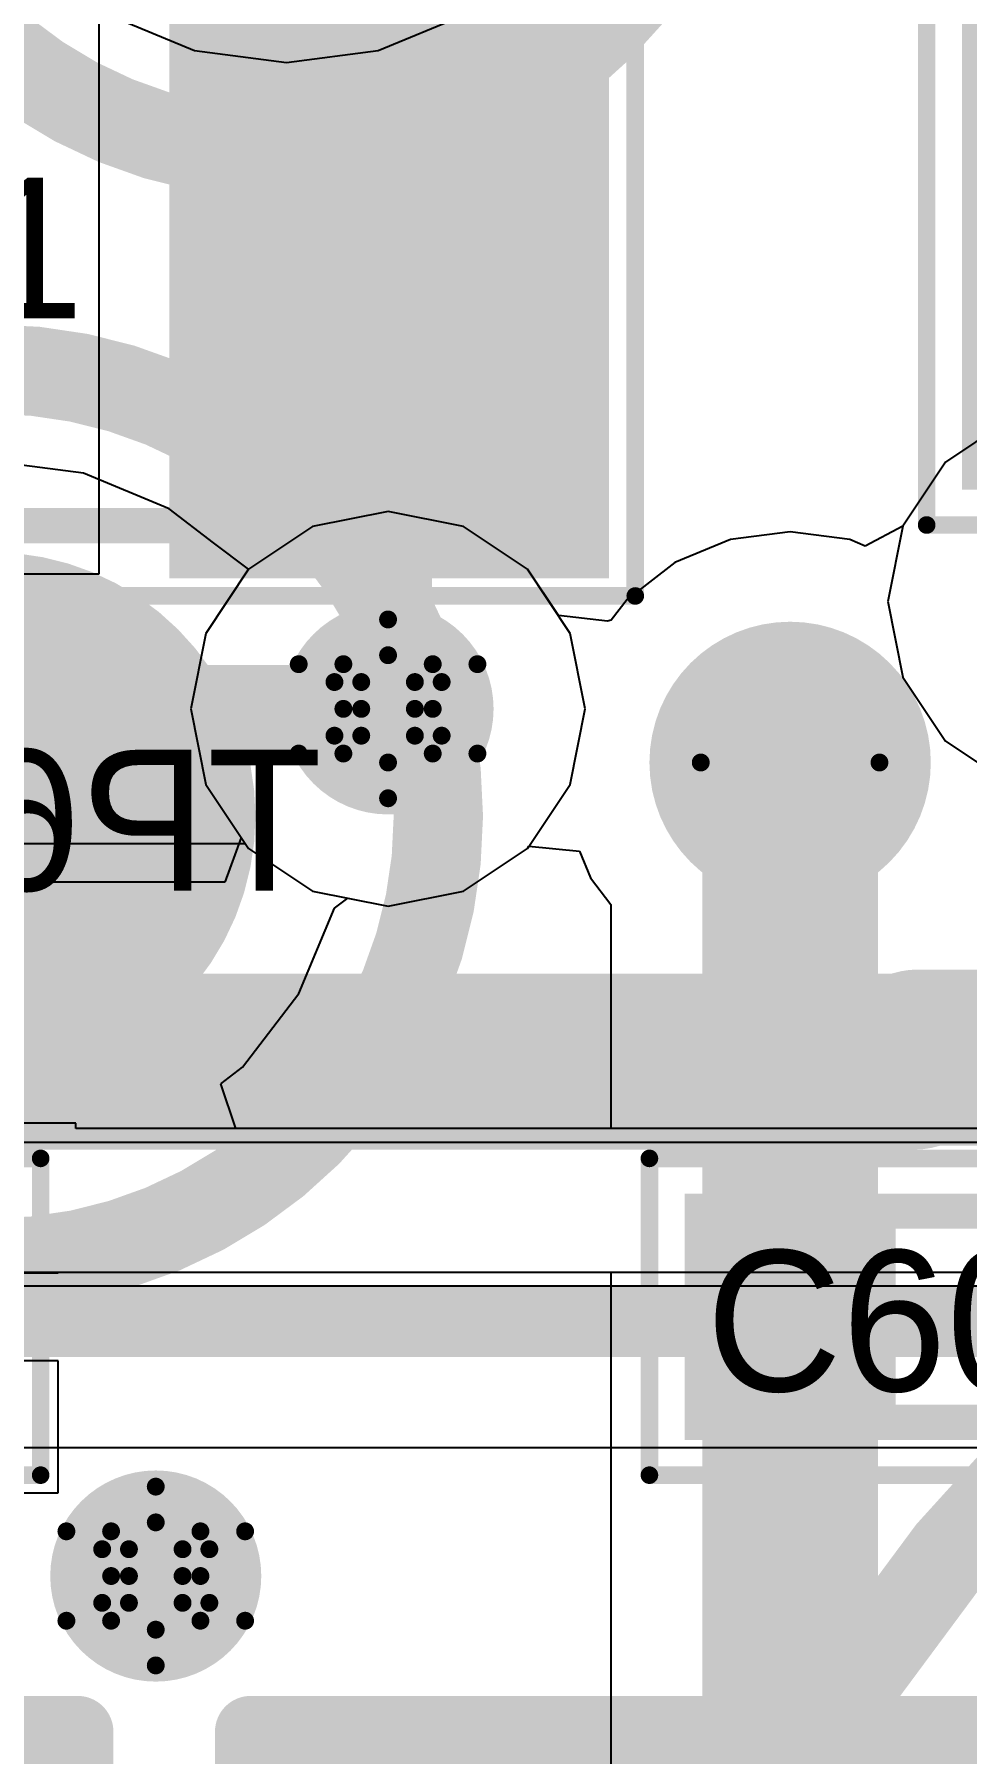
# Model space of a CAD drawing. Header units: millimetres. Extents: x 5 to 399, y 5 to 287.
# Drawn here: x 219.731 to 222.381, y 120.839 to 125.724 of the extents above; entities that cross this region are included whole.
import ezdxf

# ---------------------------------------------------------------- set-up
doc = ezdxf.new("R2010")
doc.units = ezdxf.units.MM
for name, color, linetype in [('BottomLayer', 5, 'Continuous'), ('BottomOverlay', 54, 'Continuous'), ('BottomPaste', 16, 'Continuous'), ('BottomSolder', 6, 'Continuous'), ('DrillDrawing', 1, 'Continuous'), ('DrillGuide', 244, 'Continuous'), ('Mechanical13', 56, 'Continuous'), ('Mechanical7', 56, 'Continuous'), ('MidLayer1', 16, 'Continuous'), ('MidLayer2', 76, 'Continuous'), ('MultiLayer', 9, 'Continuous'), ('TopLayer', 1, 'Continuous'), ('TopOverlay', 2, 'Continuous'), ('TopPaste', 8, 'Continuous'), ('TopSolder', 216, 'Continuous'), ('ViaHoleLayer', 16, 'Continuous')]:
    doc.layers.add(name, color=color, linetype=linetype)

# ---------------------------------------------------------------- blocks, each defined once
blk = doc.blocks.new('TP1_5MM_B_104')
at = {"layer": 'BottomLayer', "const_width": 0.75}
blk.add_lwpolyline([(-0.375, 0, 1), (0.375, 0, 1)], format="xyb", close=True, dxfattribs=at)
at = {"layer": 'BottomOverlay'}
for points, const_width in [([(1.27, 0, 1), (-1.27, 0, 1)], 0.254), ([(-1.3335, 0, 1), (-1.2065, 0, 1)], 0.127), ([(1.2065, 0, 1), (1.3335, 0, 1)], 0.127)]:
    blk.add_lwpolyline(points, format="xyb", close=True, dxfattribs=dict(at, const_width=const_width))
at = {"layer": 'BottomPaste', "const_width": 0.75}
blk.add_lwpolyline([(-0.375, 0, 1), (0.375, 0, 1)], format="xyb", close=True, dxfattribs=at)
at = {"layer": 'BottomSolder', "const_width": 0.75}
blk.add_lwpolyline([(-0.375, 0, 1), (0.375, 0, 1)], format="xyb", close=True, dxfattribs=at)
blk = doc.blocks.new('TP1_5MM_B_105')
at = {"layer": 'BottomLayer', "const_width": 0.75}
blk.add_lwpolyline([(-0.375, 0, 1), (0.375, 0, 1)], format="xyb", close=True, dxfattribs=at)
at = {"layer": 'BottomOverlay'}
for points, const_width in [([(1.27, 0, 1), (-1.27, 0, 1)], 0.254), ([(-1.3335, 0, 1), (-1.2065, 0, 1)], 0.127), ([(1.2065, 0, 1), (1.3335, 0, 1)], 0.127)]:
    blk.add_lwpolyline(points, format="xyb", close=True, dxfattribs=dict(at, const_width=const_width))
at = {"layer": 'BottomPaste', "const_width": 0.75}
blk.add_lwpolyline([(-0.375, 0, 1), (0.375, 0, 1)], format="xyb", close=True, dxfattribs=at)
at = {"layer": 'BottomSolder', "const_width": 0.75}
blk.add_lwpolyline([(-0.375, 0, 1), (0.375, 0, 1)], format="xyb", close=True, dxfattribs=at)
blk = doc.blocks.new('CON_THT_3P_MTA_100_170')
at = {"layer": 'TopOverlay', "const_width": 0.2032}
for points in [[(1.524, 3.175), (1.524, -2.54)], [(1.524, -2.54), (-6.604, -2.54)]]:
    blk.add_lwpolyline(points, dxfattribs=at)
at = {"layer": 'TopOverlay', "const_width": 0.1016}
blk.add_lwpolyline([(1.4732, -2.54, 1), (1.5748, -2.54, 1)], format="xyb", close=True, dxfattribs=at)
blk.add_lwpolyline([(1.4732, -2.54, 1), (1.5748, -2.54, 1)], format="xyb", close=True, dxfattribs=at)
blk = doc.blocks.new('CON_THT_3P_MTA_100_171')
at = {"layer": 'TopOverlay', "const_width": 0.2032}
for points in [[(-6.604, 3.175), (-6.604, -2.54)], [(1.524, -2.54), (-6.604, -2.54)]]:
    blk.add_lwpolyline(points, dxfattribs=at)
at = {"layer": 'TopOverlay', "const_width": 0.1016}
blk.add_lwpolyline([(-6.6548, -2.54, 1), (-6.5532, -2.54, 1)], format="xyb", close=True, dxfattribs=at)
blk.add_lwpolyline([(-6.6548, -2.54, 1), (-6.5532, -2.54, 1)], format="xyb", close=True, dxfattribs=at)
blk = doc.blocks.new('0402_R_188')
at = {"layer": 'Mechanical13', "const_width": 0.1}
for points in [[(-0.55, 0.3), (0.55, 0.3)], [(-0.55, 0.3), (-0.55, -0.3)], [(0.55, 0.3), (0.55, -0.3)], [(-0.55, -0.3), (0.55, -0.3)]]:
    blk.add_lwpolyline(points, dxfattribs=at)
at = {"layer": 'Mechanical13', "const_width": 0.05}
for points in [[(-0.575, 0.3, 1), (-0.525, 0.3, 1)], [(-0.575, 0.3, 1), (-0.525, 0.3, 1)], [(0.525, 0.3, 1), (0.575, 0.3, 1)], [(0.525, 0.3, 1), (0.575, 0.3, 1)], [(-0.575, -0.3, 1), (-0.525, -0.3, 1)], [(-0.575, -0.3, 1), (-0.525, -0.3, 1)], [(0.525, -0.3, 1), (0.575, -0.3, 1)], [(0.525, -0.3, 1), (0.575, -0.3, 1)]]:
    blk.add_lwpolyline(points, format="xyb", close=True, dxfattribs=at)
at = {"layer": 'TopLayer'}
for points in [[(-0.25, -0.3), (-0.25, 0.3), (-0.75, -0.3), (-0.75, 0.3)], [(0.75, -0.3), (0.75, 0.3), (0.25, -0.3), (0.25, 0.3)]]:
    blk.add_solid(points, dxfattribs=at)
at = {"layer": 'TopOverlay', "const_width": 0.05}
for points in [[(-0.9, 0.45), (0.9, 0.45)], [(-0.9, 0.45), (-0.9, -0.45)], [(0.9, 0.45), (0.9, -0.45)], [(-0.9, -0.45), (0.9, -0.45)]]:
    blk.add_lwpolyline(points, dxfattribs=at)
at = {"layer": 'TopOverlay', "const_width": 0.025}
for points in [[(-0.9125, 0.45, 1), (-0.8875, 0.45, 1)], [(-0.9125, 0.45, 1), (-0.8875, 0.45, 1)], [(0.8875, 0.45, 1), (0.9125, 0.45, 1)], [(0.8875, 0.45, 1), (0.9125, 0.45, 1)], [(-0.9125, -0.45, 1), (-0.8875, -0.45, 1)], [(-0.9125, -0.45, 1), (-0.8875, -0.45, 1)], [(0.8875, -0.45, 1), (0.9125, -0.45, 1)], [(0.8875, -0.45, 1), (0.9125, -0.45, 1)]]:
    blk.add_lwpolyline(points, format="xyb", close=True, dxfattribs=at)
at = {"layer": 'TopPaste'}
for points in [[(-0.25, -0.3), (-0.25, 0.3), (-0.75, -0.3), (-0.75, 0.3)], [(0.75, -0.3), (0.75, 0.3), (0.25, -0.3), (0.25, 0.3)]]:
    blk.add_solid(points, dxfattribs=at)
at = {"layer": 'TopSolder'}
for points in [[(-0.2, -0.35), (-0.2, 0.35), (-0.8, -0.35), (-0.8, 0.35)], [(0.8, -0.35), (0.8, 0.35), (0.2, -0.35), (0.2, 0.35)]]:
    blk.add_solid(points, dxfattribs=at)
blk = doc.blocks.new('1206_R_191')
at = {"layer": 'Mechanical13', "const_width": 0.1}
for points in [[(1.6002, 0.8002), (-1.5998, 0.8002)], [(-1.5998, 0.8002), (-1.5998, -0.7999)], [(1.6002, 0.8002), (1.6002, -0.7999)], [(1.6002, -0.7999), (-1.5998, -0.7999)]]:
    blk.add_lwpolyline(points, dxfattribs=at)
at = {"layer": 'Mechanical13', "const_width": 0.05}
for points in [[(-1.6248, 0.8002, 1), (-1.5748, 0.8002, 1)], [(-1.6248, 0.8002, 1), (-1.5748, 0.8002, 1)], [(1.5752, 0.8002, 1), (1.6252, 0.8002, 1)], [(1.5752, 0.8002, 1), (1.6252, 0.8002, 1)], [(-1.6248, -0.7999, 1), (-1.5748, -0.7999, 1)], [(-1.6248, -0.7999, 1), (-1.5748, -0.7999, 1)], [(1.5752, -0.7999, 1), (1.6252, -0.7999, 1)], [(1.5752, -0.7999, 1), (1.6252, -0.7999, 1)]]:
    blk.add_lwpolyline(points, format="xyb", close=True, dxfattribs=at)
at = {"layer": 'TopLayer'}
for points in [[(-0.925, -0.9), (-0.925, 0.9), (-2.075, -0.9), (-2.075, 0.9)], [(2.075, -0.9), (2.075, 0.9), (0.925, -0.9), (0.925, 0.9)]]:
    blk.add_solid(points, dxfattribs=at)
at = {"layer": 'TopOverlay', "const_width": 0.05}
for points in [[(-2.2, 1), (-2.2, -1)], [(2.175, 1), (-2.2, 1)], [(2.175, 1), (2.175, -1)], [(2.175, -1), (-2.2, -1)]]:
    blk.add_lwpolyline(points, dxfattribs=at)
at = {"layer": 'TopOverlay', "const_width": 0.025}
for points in [[(-2.2125, 1, 1), (-2.1875, 1, 1)], [(-2.2125, 1, 1), (-2.1875, 1, 1)], [(2.1625, 1, 1), (2.1875, 1, 1)], [(2.1625, 1, 1), (2.1875, 1, 1)], [(-2.2125, -1, 1), (-2.1875, -1, 1)], [(-2.2125, -1, 1), (-2.1875, -1, 1)], [(2.1625, -1, 1), (2.1875, -1, 1)], [(2.1625, -1, 1), (2.1875, -1, 1)]]:
    blk.add_lwpolyline(points, format="xyb", close=True, dxfattribs=at)
at = {"layer": 'TopPaste'}
for points in [[(-0.925, -0.9), (-0.925, 0.9), (-2.075, -0.9), (-2.075, 0.9)], [(2.075, -0.9), (2.075, 0.9), (0.925, -0.9), (0.925, 0.9)]]:
    blk.add_solid(points, dxfattribs=at)
at = {"layer": 'TopSolder'}
for points in [[(-0.875, -0.95), (-0.875, 0.95), (-2.125, -0.95), (-2.125, 0.95)], [(2.125, -0.95), (2.125, 0.95), (0.875, -0.95), (0.875, 0.95)]]:
    blk.add_solid(points, dxfattribs=at)
blk = doc.blocks.new('0402___225')
at = {"layer": 'Mechanical13', "const_width": 0.1}
for points in [[(-0.55, 0.3), (0.55, 0.3)], [(-0.55, -0.3), (-0.55, 0.3)], [(0.55, -0.3), (0.55, 0.3)], [(-0.55, -0.3), (0.55, -0.3)]]:
    blk.add_lwpolyline(points, dxfattribs=at)
at = {"layer": 'Mechanical13', "const_width": 0.05}
for points in [[(-0.575, 0.3, 1), (-0.525, 0.3, 1)], [(-0.575, 0.3, 1), (-0.525, 0.3, 1)], [(0.525, 0.3, 1), (0.575, 0.3, 1)], [(0.525, 0.3, 1), (0.575, 0.3, 1)], [(-0.575, -0.3, 1), (-0.525, -0.3, 1)], [(-0.575, -0.3, 1), (-0.525, -0.3, 1)], [(0.525, -0.3, 1), (0.575, -0.3, 1)], [(0.525, -0.3, 1), (0.575, -0.3, 1)]]:
    blk.add_lwpolyline(points, format="xyb", close=True, dxfattribs=at)
at = {"layer": 'TopLayer'}
for points in [[(-0.25, -0.3), (-0.25, 0.3), (-0.75, -0.3), (-0.75, 0.3)], [(0.75, -0.3), (0.75, 0.3), (0.25, -0.3), (0.25, 0.3)]]:
    blk.add_solid(points, dxfattribs=at)
at = {"layer": 'TopOverlay', "const_width": 0.05}
for points in [[(-0.9, -0.45), (-0.9, 0.45)], [(-0.9, 0.45), (0.9, 0.45)], [(0.9, -0.45), (0.9, 0.45)], [(-0.9, -0.45), (0.9, -0.45)]]:
    blk.add_lwpolyline(points, dxfattribs=at)
at = {"layer": 'TopOverlay', "const_width": 0.025}
for points in [[(-0.9125, 0.45, 1), (-0.8875, 0.45, 1)], [(-0.9125, 0.45, 1), (-0.8875, 0.45, 1)], [(0.8875, 0.45, 1), (0.9125, 0.45, 1)], [(0.8875, 0.45, 1), (0.9125, 0.45, 1)], [(-0.9125, -0.45, 1), (-0.8875, -0.45, 1)], [(-0.9125, -0.45, 1), (-0.8875, -0.45, 1)], [(0.8875, -0.45, 1), (0.9125, -0.45, 1)], [(0.8875, -0.45, 1), (0.9125, -0.45, 1)]]:
    blk.add_lwpolyline(points, format="xyb", close=True, dxfattribs=at)
at = {"layer": 'TopPaste'}
for points in [[(-0.25, -0.3), (-0.25, 0.3), (-0.75, -0.3), (-0.75, 0.3)], [(0.75, -0.3), (0.75, 0.3), (0.25, -0.3), (0.25, 0.3)]]:
    blk.add_solid(points, dxfattribs=at)
at = {"layer": 'TopSolder'}
for points in [[(-0.2, -0.35), (-0.2, 0.35), (-0.8, -0.35), (-0.8, 0.35)], [(0.8, -0.35), (0.8, 0.35), (0.2, -0.35), (0.2, 0.35)]]:
    blk.add_solid(points, dxfattribs=at)
blk = doc.blocks.new('0402___301')
at = {"layer": 'Mechanical13', "const_width": 0.1}
for points in [[(-0.55, 0.3), (0.55, 0.3)], [(-0.55, -0.3), (-0.55, 0.3)], [(0.55, -0.3), (0.55, 0.3)], [(-0.55, -0.3), (0.55, -0.3)]]:
    blk.add_lwpolyline(points, dxfattribs=at)
at = {"layer": 'Mechanical13', "const_width": 0.05}
for points in [[(-0.575, 0.3, 1), (-0.525, 0.3, 1)], [(-0.575, 0.3, 1), (-0.525, 0.3, 1)], [(0.525, 0.3, 1), (0.575, 0.3, 1)], [(0.525, 0.3, 1), (0.575, 0.3, 1)], [(-0.575, -0.3, 1), (-0.525, -0.3, 1)], [(-0.575, -0.3, 1), (-0.525, -0.3, 1)], [(0.525, -0.3, 1), (0.575, -0.3, 1)], [(0.525, -0.3, 1), (0.575, -0.3, 1)]]:
    blk.add_lwpolyline(points, format="xyb", close=True, dxfattribs=at)
at = {"layer": 'TopLayer'}
for points in [[(-0.25, -0.3), (-0.25, 0.3), (-0.75, -0.3), (-0.75, 0.3)], [(0.75, -0.3), (0.75, 0.3), (0.25, -0.3), (0.25, 0.3)]]:
    blk.add_solid(points, dxfattribs=at)
at = {"layer": 'TopOverlay', "const_width": 0.05}
for points in [[(-0.9, -0.45), (-0.9, 0.45)], [(-0.9, 0.45), (0.9, 0.45)], [(0.9, -0.45), (0.9, 0.45)], [(-0.9, -0.45), (0.9, -0.45)]]:
    blk.add_lwpolyline(points, dxfattribs=at)
at = {"layer": 'TopOverlay', "const_width": 0.025}
for points in [[(-0.9125, 0.45, 1), (-0.8875, 0.45, 1)], [(-0.9125, 0.45, 1), (-0.8875, 0.45, 1)], [(0.8875, 0.45, 1), (0.9125, 0.45, 1)], [(0.8875, 0.45, 1), (0.9125, 0.45, 1)], [(-0.9125, -0.45, 1), (-0.8875, -0.45, 1)], [(-0.9125, -0.45, 1), (-0.8875, -0.45, 1)], [(0.8875, -0.45, 1), (0.9125, -0.45, 1)], [(0.8875, -0.45, 1), (0.9125, -0.45, 1)]]:
    blk.add_lwpolyline(points, format="xyb", close=True, dxfattribs=at)
at = {"layer": 'TopPaste'}
for points in [[(-0.25, -0.3), (-0.25, 0.3), (-0.75, -0.3), (-0.75, 0.3)], [(0.75, -0.3), (0.75, 0.3), (0.25, -0.3), (0.25, 0.3)]]:
    blk.add_solid(points, dxfattribs=at)
at = {"layer": 'TopSolder'}
for points in [[(-0.2, -0.35), (-0.2, 0.35), (-0.8, -0.35), (-0.8, 0.35)], [(0.8, -0.35), (0.8, 0.35), (0.2, -0.35), (0.2, 0.35)]]:
    blk.add_solid(points, dxfattribs=at)

msp = doc.modelspace()

# ---------------------------------------------------------------- linework, layer by layer
at = {"layer": 'BottomLayer'}
for p, q in [((219.9433, 125.7791), (220.1865, 125.6783)), ((220.7086, 125.6783), (220.9519, 125.7791)), ((220.1865, 125.6783), (220.4476, 125.644)), ((220.4476, 125.644), (220.7086, 125.6783)), ((222.503, 124.6307), (222.3211, 124.5091)), ((219.8704, 124.4773), (219.6094, 124.5116)), ((220.1137, 124.3765), (219.8704, 124.4773)), ((222.3211, 124.5091), (222.1995, 124.3272)), ((220.2406, 124.2791), (220.1137, 124.3765)), ((220.7364, 124.3686), (220.5218, 124.3259)), ((220.951, 124.3259), (220.7364, 124.3686)), ((220.5218, 124.3259), (220.3399, 124.2043)), ((221.1329, 124.2043), (220.951, 124.3259)), ((222.1995, 124.3272), (222.1568, 124.1126)), ((220.3399, 124.2043), (220.2406, 124.2791)), ((221.2545, 124.0224), (221.1329, 124.2043)), ((222.1568, 124.1126), (222.1995, 123.898)), ((221.2972, 123.8078), (221.2545, 124.0224)), ((222.1995, 123.898), (222.3211, 123.7161)), ((221.2545, 123.5932), (221.2972, 123.8078)), ((222.3211, 123.7161), (222.503, 123.5945)), ((221.1329, 123.4113), (221.2545, 123.5932)), ((220.951, 123.2897), (221.1329, 123.4113)), ((220.4829, 122.9987), (220.5837, 123.2419)), ((220.5837, 123.2419), (220.6224, 123.2697)), ((220.6224, 123.2697), (220.7364, 123.247)), ((220.7364, 123.247), (220.951, 123.2897)), ((220.3226, 122.7898), (220.4829, 122.9987)), ((220.2609, 122.7424), (220.3226, 122.7898)), ((220.304, 122.6154), (220.2609, 122.7424)), ((223.6692, 122.6154), (220.304, 122.6154)), ((216.1737, 122.2076), (224.1926, 122.2076))]:
    msp.add_line(p, q, dxfattribs=at)
for points, const_width in [([(220.5864, 123.8078, 1), (220.8864, 123.8078, 1)], 0.3), ([(221.6794, 123.6554, 1), (222.0794, 123.6554, 1)], 0.4), ([(219.8642, 123.8078, 1), (219.9642, 123.8078, 1)], 0.1), ([(219.8642, 123.8078, 1), (219.9642, 123.8078, 1)], 0.1), ([(220.6864, 123.8078, 1), (220.7864, 123.8078, 1)], 0.1), ([(219.926, 121.344, 1), (220.226, 121.344, 1)], 0.3)]:
    msp.add_lwpolyline(points, format="xyb", close=True, dxfattribs=dict(at, const_width=const_width))
at = {"layer": 'BottomLayer', "const_width": 0.2}
for points in [[(219.6094, 123.503), (219.9142, 123.8078)], [(219.9142, 123.8078), (220.7364, 123.8078)]]:
    msp.add_lwpolyline(points, dxfattribs=at)
at = {"layer": 'DrillDrawing', "const_width": 0.0508}
for points in [[(220.6094, 123.9348), (220.7364, 124.0618)], [(220.7364, 124.0618), (220.8634, 123.9348)], [(220.6602, 123.884), (220.7364, 123.9602)], [(220.7364, 123.9602), (220.8126, 123.884)], [(220.4824, 123.9348), (220.6094, 123.8078)], [(220.4824, 123.9348), (220.6094, 123.9348)], [(220.8634, 123.9348), (220.9904, 123.9348)], [(220.8634, 123.8078), (220.9904, 123.9348)], [(220.584, 123.884), (220.6602, 123.8078)], [(220.584, 123.884), (220.6602, 123.884)], [(220.8126, 123.884), (220.8888, 123.884)], [(220.8126, 123.8078), (220.8888, 123.884)], [(220.4824, 123.6808), (220.6094, 123.8078)], [(220.584, 123.7316), (220.6602, 123.8078)], [(220.8126, 123.8078), (220.8888, 123.7316)], [(220.8634, 123.8078), (220.9904, 123.6808)], [(220.584, 123.7316), (220.6602, 123.7316)], [(220.6602, 123.7316), (220.7364, 123.6554)], [(220.7364, 123.6554), (220.8126, 123.7316)], [(220.8126, 123.7316), (220.8888, 123.7316)], [(220.4824, 123.6808), (220.6094, 123.6808)], [(220.6094, 123.6808), (220.7364, 123.5538)], [(220.7364, 123.5538), (220.8634, 123.6808)], [(220.8634, 123.6808), (220.9904, 123.6808)], [(219.949, 121.471), (220.076, 121.598)], [(220.076, 121.598), (220.203, 121.471)], [(219.822, 121.471), (219.949, 121.344)], [(219.822, 121.471), (219.949, 121.471)], [(219.9998, 121.4202), (220.076, 121.4964)], [(220.076, 121.4964), (220.1522, 121.4202)], [(220.203, 121.471), (220.33, 121.471)], [(220.203, 121.344), (220.33, 121.471)], [(219.9236, 121.4202), (219.9998, 121.344)], [(219.9236, 121.4202), (219.9998, 121.4202)], [(220.1522, 121.4202), (220.2284, 121.4202)], [(220.1522, 121.344), (220.2284, 121.4202)], [(219.822, 121.217), (219.949, 121.344)], [(219.9236, 121.2678), (219.9998, 121.344)], [(220.1522, 121.344), (220.2284, 121.2678)], [(220.203, 121.344), (220.33, 121.217)], [(219.9236, 121.2678), (219.9998, 121.2678)], [(219.9998, 121.2678), (220.076, 121.1916)], [(220.076, 121.1916), (220.1522, 121.2678)], [(220.1522, 121.2678), (220.2284, 121.2678)], [(219.822, 121.217), (219.949, 121.217)], [(219.949, 121.217), (220.076, 121.09)], [(220.076, 121.09), (220.203, 121.217)], [(220.203, 121.217), (220.33, 121.217)]]:
    msp.add_lwpolyline(points, dxfattribs=at)
at = {"layer": 'DrillDrawing'}
for points, const_width in [([(220.7237, 124.0618, 1), (220.7491, 124.0618, 1)], 0.0254), ([(220.7237, 124.0618, 1), (220.7491, 124.0618, 1)], 0.0254), ([(220.7237, 123.9602, 1), (220.7491, 123.9602, 1)], 0.0254), ([(220.7237, 123.9602, 1), (220.7491, 123.9602, 1)], 0.0254), ([(220.4697, 123.9348, 1), (220.4951, 123.9348, 1)], 0.0254), ([(220.4697, 123.9348, 1), (220.4951, 123.9348, 1)], 0.0254), ([(220.5967, 123.9348, 1), (220.6221, 123.9348, 1)], 0.0254), ([(220.5967, 123.9348, 1), (220.6221, 123.9348, 1)], 0.0254), ([(220.8507, 123.9348, 1), (220.8761, 123.9348, 1)], 0.0254), ([(220.8507, 123.9348, 1), (220.8761, 123.9348, 1)], 0.0254), ([(220.9777, 123.9348, 1), (221.0031, 123.9348, 1)], 0.0254), ([(220.9777, 123.9348, 1), (221.0031, 123.9348, 1)], 0.0254), ([(222.1334, 123.6554, 1), (221.6254, 123.6554, 1)], 0.0508), ([(220.5713, 123.884, 1), (220.5967, 123.884, 1)], 0.0254), ([(220.5713, 123.884, 1), (220.5967, 123.884, 1)], 0.0254), ([(220.6475, 123.884, 1), (220.6729, 123.884, 1)], 0.0254), ([(220.6475, 123.884, 1), (220.6729, 123.884, 1)], 0.0254), ([(220.7999, 123.884, 1), (220.8253, 123.884, 1)], 0.0254), ([(220.7999, 123.884, 1), (220.8253, 123.884, 1)], 0.0254), ([(220.8761, 123.884, 1), (220.9015, 123.884, 1)], 0.0254), ([(220.8761, 123.884, 1), (220.9015, 123.884, 1)], 0.0254), ([(220.5967, 123.8078, 1), (220.6221, 123.8078, 1)], 0.0254), ([(220.5967, 123.8078, 1), (220.6221, 123.8078, 1)], 0.0254), ([(220.6475, 123.8078, 1), (220.6729, 123.8078, 1)], 0.0254), ([(220.6475, 123.8078, 1), (220.6729, 123.8078, 1)], 0.0254), ([(220.7999, 123.8078, 1), (220.8253, 123.8078, 1)], 0.0254), ([(220.7999, 123.8078, 1), (220.8253, 123.8078, 1)], 0.0254), ([(220.8507, 123.8078, 1), (220.8761, 123.8078, 1)], 0.0254), ([(220.8507, 123.8078, 1), (220.8761, 123.8078, 1)], 0.0254), ([(220.5713, 123.7316, 1), (220.5967, 123.7316, 1)], 0.0254), ([(220.5713, 123.7316, 1), (220.5967, 123.7316, 1)], 0.0254), ([(220.6475, 123.7316, 1), (220.6729, 123.7316, 1)], 0.0254), ([(220.6475, 123.7316, 1), (220.6729, 123.7316, 1)], 0.0254), ([(220.7999, 123.7316, 1), (220.8253, 123.7316, 1)], 0.0254), ([(220.7999, 123.7316, 1), (220.8253, 123.7316, 1)], 0.0254), ([(220.8761, 123.7316, 1), (220.9015, 123.7316, 1)], 0.0254), ([(220.8761, 123.7316, 1), (220.9015, 123.7316, 1)], 0.0254), ([(220.4697, 123.6808, 1), (220.4951, 123.6808, 1)], 0.0254), ([(220.4697, 123.6808, 1), (220.4951, 123.6808, 1)], 0.0254), ([(220.5967, 123.6808, 1), (220.6221, 123.6808, 1)], 0.0254), ([(220.5967, 123.6808, 1), (220.6221, 123.6808, 1)], 0.0254), ([(220.8507, 123.6808, 1), (220.8761, 123.6808, 1)], 0.0254), ([(220.8507, 123.6808, 1), (220.8761, 123.6808, 1)], 0.0254), ([(220.9777, 123.6808, 1), (221.0031, 123.6808, 1)], 0.0254), ([(220.9777, 123.6808, 1), (221.0031, 123.6808, 1)], 0.0254), ([(220.7237, 123.6554, 1), (220.7491, 123.6554, 1)], 0.0254), ([(220.7237, 123.6554, 1), (220.7491, 123.6554, 1)], 0.0254), ([(221.6127, 123.6554, 1), (221.6381, 123.6554, 1)], 0.0254), ([(222.1207, 123.6554, 1), (222.1461, 123.6554, 1)], 0.0254), ([(220.7237, 123.5538, 1), (220.7491, 123.5538, 1)], 0.0254), ([(220.7237, 123.5538, 1), (220.7491, 123.5538, 1)], 0.0254), ([(220.0633, 121.598, 1), (220.0887, 121.598, 1)], 0.0254), ([(220.0633, 121.598, 1), (220.0887, 121.598, 1)], 0.0254), ([(219.8093, 121.471, 1), (219.8347, 121.471, 1)], 0.0254), ([(219.8093, 121.471, 1), (219.8347, 121.471, 1)], 0.0254), ([(219.9363, 121.471, 1), (219.9617, 121.471, 1)], 0.0254), ([(219.9363, 121.471, 1), (219.9617, 121.471, 1)], 0.0254), ([(220.0633, 121.4964, 1), (220.0887, 121.4964, 1)], 0.0254), ([(220.0633, 121.4964, 1), (220.0887, 121.4964, 1)], 0.0254), ([(220.1903, 121.471, 1), (220.2157, 121.471, 1)], 0.0254), ([(220.1903, 121.471, 1), (220.2157, 121.471, 1)], 0.0254), ([(220.3173, 121.471, 1), (220.3427, 121.471, 1)], 0.0254), ([(220.3173, 121.471, 1), (220.3427, 121.471, 1)], 0.0254), ([(219.9109, 121.4202, 1), (219.9363, 121.4202, 1)], 0.0254), ([(219.9109, 121.4202, 1), (219.9363, 121.4202, 1)], 0.0254), ([(219.9871, 121.4202, 1), (220.0125, 121.4202, 1)], 0.0254), ([(219.9871, 121.4202, 1), (220.0125, 121.4202, 1)], 0.0254), ([(220.1395, 121.4202, 1), (220.1649, 121.4202, 1)], 0.0254), ([(220.1395, 121.4202, 1), (220.1649, 121.4202, 1)], 0.0254), ([(220.2157, 121.4202, 1), (220.2411, 121.4202, 1)], 0.0254), ([(220.2157, 121.4202, 1), (220.2411, 121.4202, 1)], 0.0254), ([(219.9363, 121.344, 1), (219.9617, 121.344, 1)], 0.0254), ([(219.9363, 121.344, 1), (219.9617, 121.344, 1)], 0.0254), ([(219.9871, 121.344, 1), (220.0125, 121.344, 1)], 0.0254), ([(219.9871, 121.344, 1), (220.0125, 121.344, 1)], 0.0254), ([(220.1395, 121.344, 1), (220.1649, 121.344, 1)], 0.0254), ([(220.1395, 121.344, 1), (220.1649, 121.344, 1)], 0.0254), ([(220.1903, 121.344, 1), (220.2157, 121.344, 1)], 0.0254), ([(220.1903, 121.344, 1), (220.2157, 121.344, 1)], 0.0254), ([(219.9109, 121.2678, 1), (219.9363, 121.2678, 1)], 0.0254), ([(219.9109, 121.2678, 1), (219.9363, 121.2678, 1)], 0.0254), ([(219.9871, 121.2678, 1), (220.0125, 121.2678, 1)], 0.0254), ([(219.9871, 121.2678, 1), (220.0125, 121.2678, 1)], 0.0254), ([(220.1395, 121.2678, 1), (220.1649, 121.2678, 1)], 0.0254), ([(220.1395, 121.2678, 1), (220.1649, 121.2678, 1)], 0.0254), ([(220.2157, 121.2678, 1), (220.2411, 121.2678, 1)], 0.0254), ([(220.2157, 121.2678, 1), (220.2411, 121.2678, 1)], 0.0254), ([(219.8093, 121.217, 1), (219.8347, 121.217, 1)], 0.0254), ([(219.8093, 121.217, 1), (219.8347, 121.217, 1)], 0.0254), ([(219.9363, 121.217, 1), (219.9617, 121.217, 1)], 0.0254), ([(219.9363, 121.217, 1), (219.9617, 121.217, 1)], 0.0254), ([(220.1903, 121.217, 1), (220.2157, 121.217, 1)], 0.0254), ([(220.1903, 121.217, 1), (220.2157, 121.217, 1)], 0.0254), ([(220.3173, 121.217, 1), (220.3427, 121.217, 1)], 0.0254), ([(220.3173, 121.217, 1), (220.3427, 121.217, 1)], 0.0254), ([(220.0633, 121.1916, 1), (220.0887, 121.1916, 1)], 0.0254), ([(220.0633, 121.1916, 1), (220.0887, 121.1916, 1)], 0.0254), ([(220.0633, 121.09, 1), (220.0887, 121.09, 1)], 0.0254), ([(220.0633, 121.09, 1), (220.0887, 121.09, 1)], 0.0254)]:
    msp.add_lwpolyline(points, format="xyb", close=True, dxfattribs=dict(at, const_width=const_width))
at = {"layer": 'DrillGuide'}
for points, const_width in [([(220.6739, 123.8078, 1), (220.7989, 123.8078, 1)], 0.125), ([(221.7794, 123.6554, 1), (221.9794, 123.6554, 1)], 0.2), ([(220.0135, 121.344, 1), (220.1385, 121.344, 1)], 0.125)]:
    msp.add_lwpolyline(points, format="xyb", close=True, dxfattribs=dict(at, const_width=const_width))
at = {"layer": 'Mechanical7', "const_width": 0.254}
msp.add_lwpolyline([(231.2014, 118.2384, 1), (221.2014, 118.2384, 1)], format="xyb", close=True, dxfattribs=at)
at = {"layer": 'MidLayer1'}
for p, q in [((222.503, 124.6307), (222.3211, 124.5091)), ((222.3211, 124.5091), (222.1995, 124.3272)), ((220.7364, 124.3686), (220.5218, 124.3259)), ((220.951, 124.3259), (220.7364, 124.3686)), ((220.5218, 124.3259), (220.3399, 124.2043)), ((221.1329, 124.2043), (220.951, 124.3259)), ((222.1995, 124.3272), (222.1568, 124.1126)), ((220.3399, 124.2043), (220.2183, 124.0224)), ((221.2545, 124.0224), (221.1329, 124.2043)), ((222.1568, 124.1126), (222.1995, 123.898)), ((220.2183, 124.0224), (220.1756, 123.8078)), ((221.2972, 123.8078), (221.2545, 124.0224)), ((222.1995, 123.898), (222.3211, 123.7161)), ((220.1756, 123.8078), (220.2183, 123.5932)), ((221.2545, 123.5932), (221.2972, 123.8078)), ((222.3211, 123.7161), (222.503, 123.5945)), ((220.2183, 123.5932), (220.3399, 123.4113)), ((221.1329, 123.4113), (221.2545, 123.5932)), ((220.3399, 123.4113), (220.5218, 123.2897)), ((220.951, 123.2897), (221.1329, 123.4113)), ((220.5218, 123.2897), (220.7364, 123.247)), ((220.7364, 123.247), (220.951, 123.2897)), ((223.6918, 122.5762), (216.5911, 122.5762)), ((216.089, 122.1684), (224.3677, 122.1684))]:
    msp.add_line(p, q, dxfattribs=at)
for points, const_width in [([(220.5864, 123.8078, 1), (220.8864, 123.8078, 1)], 0.3), ([(221.6794, 123.6554, 1), (222.0794, 123.6554, 1)], 0.4), ([(219.926, 121.344, 1), (220.226, 121.344, 1)], 0.3)]:
    msp.add_lwpolyline(points, format="xyb", close=True, dxfattribs=dict(at, const_width=const_width))
at = {"layer": 'MidLayer2'}
for p, q in [((222.503, 124.6307), (222.3211, 124.5091)), ((222.3211, 124.5091), (222.1995, 124.3272)), ((220.7364, 124.3686), (220.5218, 124.3259)), ((220.951, 124.3259), (220.7364, 124.3686)), ((220.5218, 124.3259), (220.3399, 124.2043)), ((221.1329, 124.2043), (220.951, 124.3259)), ((222.1995, 124.3272), (222.0932, 124.2704)), ((221.7097, 124.2887), (221.5516, 124.2232)), ((221.8794, 124.311), (221.7097, 124.2887)), ((222.0491, 124.2887), (221.8794, 124.311)), ((222.0932, 124.2704), (222.0491, 124.2887)), ((221.5516, 124.2232), (221.4158, 124.119)), ((220.3399, 124.2043), (220.2183, 124.0224)), ((221.2206, 124.0732), (221.1329, 124.2043)), ((221.3606, 124.0567), (221.2206, 124.0732)), ((221.4158, 124.119), (221.3705, 124.0599)), ((221.3705, 124.0599), (221.3606, 124.0567)), ((220.2183, 124.0224), (220.1756, 123.8078)), ((220.1756, 123.8078), (220.2183, 123.5932)), ((220.2183, 123.5932), (220.3192, 123.4422)), ((220.3192, 123.4422), (220.2725, 123.3152)), ((220.2725, 123.3152), (216.1867, 123.3152)), ((212.2924, 121.7095), (233.2741, 121.7095))]:
    msp.add_line(p, q, dxfattribs=at)
for points, const_width in [([(220.5864, 123.8078, 1), (220.8864, 123.8078, 1)], 0.3), ([(221.6794, 123.6554, 1), (222.0794, 123.6554, 1)], 0.4), ([(222.1065, 122.8054, 1), (222.3565, 122.8054, 1)], 0.25), ([(222.1065, 122.8054, 1), (222.3565, 122.8054, 1)], 0.25), ([(222.1183, 122.8172, 1), (222.3683, 122.8172, 1)], 0.25), ([(222.1183, 122.8172, 1), (222.3683, 122.8172, 1)], 0.25), ([(219.926, 121.344, 1), (220.226, 121.344, 1)], 0.3)]:
    msp.add_lwpolyline(points, format="xyb", close=True, dxfattribs=dict(at, const_width=const_width))
for points, const_width in [([(215.7952, 122.8054), (222.2315, 122.8054)], 0.5), ([(222.2315, 122.8054), (222.2433, 122.8172)], 0.5), ([(222.2433, 122.8172), (224.394, 122.8172)], 0.5), ([(212.2924, 122.0664), (233.2741, 122.0664)], 0.2)]:
    msp.add_lwpolyline(points, dxfattribs=dict(at, const_width=const_width))
at = {"layer": 'MultiLayer'}
for points, const_width in [([(220.5864, 123.8078, 1), (220.8864, 123.8078, 1)], 0.3), ([(221.6794, 123.6554, 1), (222.0794, 123.6554, 1)], 0.4), ([(219.926, 121.344, 1), (220.226, 121.344, 1)], 0.3)]:
    msp.add_lwpolyline(points, format="xyb", close=True, dxfattribs=dict(at, const_width=const_width))
at = {"layer": 'TopLayer'}
for p, q in [((219.9142, 126.1026), (219.9142, 124.1901)), ((219.9142, 124.1901), (219.1616, 124.1901)), ((219.32, 123.4255), (220.3304, 123.4255)), ((220.3304, 123.4255), (220.3399, 123.4113)), ((220.3399, 123.4113), (220.5218, 123.2897)), ((220.951, 123.2897), (221.1329, 123.4113)), ((221.1329, 123.4113), (221.137, 123.4173)), ((221.137, 123.4173), (221.2803, 123.4032)), ((221.2803, 123.4032), (221.3116, 123.3276)), ((221.3116, 123.3276), (221.3696, 123.252)), ((220.5218, 123.2897), (220.7364, 123.247)), ((220.7364, 123.247), (220.951, 123.2897)), ((221.3696, 123.252), (221.3696, 122.6154)), ((219.8488, 122.6306), (218.8488, 122.6306)), ((219.8488, 122.6154), (219.8488, 122.6306)), ((221.3696, 122.6154), (219.8488, 122.6154)), ((219.3488, 122.2056), (219.7988, 122.2056)), ((219.7988, 122.2056), (219.7988, 122.2076)), ((219.7988, 122.2076), (221.3696, 122.2076)), ((221.3696, 122.2076), (221.3696, 119.5008)), ((219.7988, 121.9556), (219.4738, 121.9556)), ((219.7988, 121.5806), (219.7988, 121.9556)), ((219.4738, 121.5806), (219.7988, 121.5806))]:
    msp.add_line(p, q, dxfattribs=at)
for points, const_width in [([(220.7364, 125.1258), (220.7392, 125.1286)], 0.25), ([(220.7364, 123.8078), (220.7364, 125.1258)], 0.25), ([(219.1616, 123.8078), (220.7364, 123.8078)], 0.25), ([(221.8794, 122.0806), (221.8794, 123.6554)], 0.5), ([(221.8794, 118.3618), (221.8794, 122.0806)], 0.5)]:
    msp.add_lwpolyline(points, dxfattribs=dict(at, const_width=const_width))
for points, const_width in [([(220.6739, 125.1258, 1), (220.7989, 125.1258, 1)], 0.125), ([(220.6739, 125.1258, 1), (220.7989, 125.1258, 1)], 0.125), ([(220.6767, 125.1286, 1), (220.8017, 125.1286, 1)], 0.125), ([(220.5864, 123.8078, 1), (220.8864, 123.8078, 1)], 0.3), ([(221.6794, 123.6554, 1), (222.0794, 123.6554, 1)], 0.4), ([(220.6739, 123.8078, 1), (220.7989, 123.8078, 1)], 0.125), ([(220.6739, 123.8078, 1), (220.7989, 123.8078, 1)], 0.125), ([(221.7544, 123.6554, 1), (222.0044, 123.6554, 1)], 0.25), ([(221.7544, 122.0806, 1), (222.0044, 122.0806, 1)], 0.25), ([(221.7544, 122.0806, 1), (222.0044, 122.0806, 1)], 0.25), ([(219.926, 121.344, 1), (220.226, 121.344, 1)], 0.3)]:
    msp.add_lwpolyline(points, format="xyb", close=True, dxfattribs=dict(at, const_width=const_width))
at = {"layer": 'ViaHoleLayer'}
for points, const_width in [([(220.6739, 123.8078, 1), (220.7989, 123.8078, 1)], 0.125), ([(221.7794, 123.6554, 1), (221.9794, 123.6554, 1)], 0.2), ([(220.0135, 121.344, 1), (220.1385, 121.344, 1)], 0.125)]:
    msp.add_lwpolyline(points, format="xyb", close=True, dxfattribs=dict(at, const_width=const_width))

# ---------------------------------------------------------------- block references
for name, p, rotation in [('TP1_5MM_B_104', (220.4476, 126.6526), 90), ('1206_R_191', (219.2392, 125.1286), 180), ('0402_R_188', (222.7176, 125.2302), 90), ('TP1_5MM_B_105', (219.6094, 123.503), 180), ('0402___225', (218.8488, 122.0806), 360), ('0402___301', (222.3794, 122.0806), 360), ('CON_THT_3P_MTA_100_171', (213.25, 118.3618), 180), ('CON_THT_3P_MTA_100_170', (221.87, 118.3618), 180)]:
    msp.add_blockref(name, p, dxfattribs=dict(rotation=rotation))

# ---------------------------------------------------------------- texts
at = {"layer": 'BottomOverlay', "text_generation_flag": 2}
msp.add_text('TP604', height=0.4, dxfattribs=at).set_placement((220.5482, 123.2916))
at = {"layer": 'TopOverlay'}
for s, p in [('R601', (218.5924, 124.9172)), ('C604', (221.6404, 121.8692))]:
    msp.add_text(s, height=0.4, dxfattribs=at).set_placement(p)

doc.saveas('drawing.dxf')
